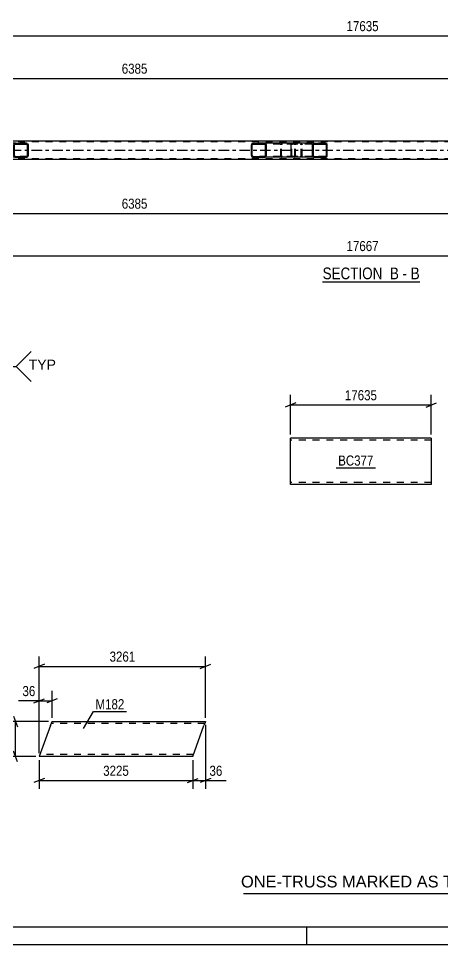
# Model space of a CAD drawing. Header units: millimetres. Extents: x 0 to 841, y 0 to 594.
# Drawn here: x 338.9 to 459.7, y 0 to 263.8 of the extents above; entities that cross this region are included whole.
import ezdxf

# ---------------------------------------------------------------- set-up
doc = ezdxf.new("R2010")
doc.units = ezdxf.units.MM
doc.linetypes.add('DXK_LINE_DOT2', pattern=[3.9198, 1.9599, -1.9599])
doc.linetypes.add('DXK_LINE_DOT3', pattern=[5.9187, 2.979, -0.9799, 0.9799, -0.9799])
doc.styles.add('Arial', font='ARIAL.TTF', dxfattribs={"height": 0.2})
doc.styles.add('Arial Narrow', font='ARIALN.TTF', dxfattribs={"height": 0.2})

# ---------------------------------------------------------------- blocks, each defined once
blk = doc.blocks.new('Unknown-103655217-1133 - 12577')
at = {"color": 5, "linetype": 'Continuous'}
for p, q in [((5, 5), (836, 5)), ((421, 0), (421, 5)), ((0, 0), (841, 0))]:
    blk.add_line(p, q, dxfattribs=at)
blk = doc.blocks.new('Unknown-103655217-12 - 5425')
at = {"color": 6, "linetype": 'Continuous'}
blk.add_line((425.51, 188.77), (453.16, 188.77), dxfattribs=at)
at = {"color": 0, "linetype": 'Continuous'}
blk.add_wipeout([(443.62, 189.52), (443.62, 193.02), (425.51, 193.02), (425.51, 189.52)], dxfattribs=at)
at = {"color": 7, "linetype": 'Continuous', "style": 'Arial Narrow'}
blk.add_text('SECTION ', height=3.34, dxfattribs=at).set_placement((425.51, 189.52))
at = {"color": 0, "linetype": 'Continuous'}
blk.add_wipeout([(447.22, 189.52), (447.22, 193.02), (444.67, 193.02), (444.67, 189.52)], dxfattribs=at)
blk.add_wipeout([(449.55, 189.52), (449.55, 193.02), (448.27, 193.02), (448.27, 189.52)], dxfattribs=at)
at = {"color": 7, "linetype": 'Continuous', "style": 'Arial Narrow'}
blk.add_text('B', height=3.34, dxfattribs=at).set_placement((444.67, 189.52))
at = {"color": 0, "linetype": 'Continuous'}
blk.add_wipeout([(453.16, 189.52), (453.16, 193.02), (450.6, 193.02), (450.6, 189.52)], dxfattribs=at)
at = {"color": 7, "linetype": 'Continuous', "style": 'Arial Narrow'}
for s, p in [('B', (450.6, 189.52)), ('-', (448.27, 189.52))]:
    blk.add_text(s, height=3.34, dxfattribs=at).set_placement(p)
blk = doc.blocks.new('Part-103655217-5564 - 5425')
at = {"linetype": 'Continuous'}
h = blk.add_hatch(dxfattribs=at)
h.set_pattern_fill('', scale=0.7, style=0, pattern_type=0)
h.set_pattern_definition([(45, (409.4273, 227.9618), (-1.57154, 1.57154), [])])
h.paths.add_polyline_path([(409.47, 227.78), (409.43, 227.96), (409.32, 228.12), (409.15, 228.22), (408.96, 228.26), (405.72, 228.26), (405.52, 228.22), (405.36, 228.12), (405.25, 227.96), (405.21, 227.78), (405.21, 224.74), (405.25, 224.55), (405.36, 224.4), (405.52, 224.29), (405.72, 224.26), (408.96, 224.26), (409.15, 224.29), (409.32, 224.4), (409.43, 224.55), (409.47, 224.74)])
h.paths.add_polyline_path([(409.19, 224.65), (409.14, 224.57), (409.05, 224.52), (408.96, 224.5), (405.72, 224.5), (405.62, 224.52), (405.54, 224.57), (405.48, 224.65), (405.46, 224.74), (405.46, 227.78), (405.48, 227.87), (405.54, 227.95), (405.62, 228), (405.72, 228.02), (408.96, 228.02), (409.05, 228), (409.14, 227.95), (409.19, 227.87), (409.21, 227.78), (409.21, 224.74)])
at = {"color": 2, "linetype": 'Continuous'}
for p, q in [((405.25, 227.96), (405.21, 227.78)), ((405.21, 224.74), (405.21, 227.78)), ((405.46, 227.78), (405.48, 227.87)), ((405.46, 224.74), (405.46, 227.78)), ((405.48, 227.87), (405.54, 227.95)), ((405.72, 228.26), (405.52, 228.22)), ((405.54, 227.95), (405.62, 228)), ((405.62, 228), (405.72, 228.02)), ((405.72, 228.26), (408.96, 228.26)), ((405.72, 228.02), (408.96, 228.02)), ((416.82, 228.26), (408.96, 228.26)), ((409.15, 228.22), (408.96, 228.26)), ((408.96, 228.02), (409.05, 228)), ((409.05, 228), (409.14, 227.95)), ((409.14, 227.95), (409.19, 227.87)), ((409.19, 227.87), (409.21, 227.78)), ((409.21, 224.74), (409.21, 227.78)), ((409.47, 227.78), (409.43, 227.96)), ((409.47, 224.74), (409.47, 227.78)), ((405.21, 224.74), (405.25, 224.55)), ((405.48, 224.65), (405.46, 224.74)), ((405.54, 224.57), (405.48, 224.65)), ((405.52, 224.29), (405.72, 224.26)), ((405.62, 224.52), (405.54, 224.57)), ((405.72, 224.5), (405.62, 224.52)), ((405.72, 224.5), (408.96, 224.5)), ((405.72, 224.26), (408.96, 224.26)), ((409.05, 224.52), (408.96, 224.5)), ((408.96, 224.26), (409.15, 224.29)), ((416.82, 224.26), (408.96, 224.26)), ((409.14, 224.57), (409.05, 224.52)), ((409.19, 224.65), (409.14, 224.57)), ((409.21, 224.74), (409.19, 224.65)), ((409.43, 224.55), (409.47, 224.74))]:
    blk.add_line(p, q, dxfattribs=at)
at = {"color": 7, "linetype": 'DXK_LINE_DOT2'}
for p, q in [((408.96, 228.26), (405.72, 228.26)), ((417.3, 228.02), (405.72, 228.02)), ((413.56, 227.78), (413.6, 227.96)), ((413.56, 224.74), (413.56, 227.78)), ((413.83, 227.87), (413.81, 227.78)), ((413.81, 224.74), (413.81, 227.78)), ((413.89, 227.95), (413.83, 227.87)), ((413.87, 228.22), (414.07, 228.26)), ((413.97, 228), (413.89, 227.95)), ((414.07, 228.02), (413.97, 228)), ((417.3, 228.26), (416.82, 228.26)), ((417.3, 228.26), (417.5, 228.22)), ((417.4, 228), (417.3, 228.02)), ((417.49, 227.95), (417.4, 228)), ((417.54, 227.87), (417.49, 227.95)), ((417.56, 227.78), (417.54, 227.87)), ((417.56, 224.74), (417.56, 227.78)), ((417.78, 227.96), (417.82, 227.78)), ((417.82, 224.74), (417.82, 227.78)), ((417.3, 224.5), (405.72, 224.5)), ((408.96, 224.26), (405.72, 224.26)), ((413.6, 224.55), (413.56, 224.74)), ((413.81, 224.74), (413.83, 224.65)), ((413.83, 224.65), (413.89, 224.57)), ((414.07, 224.26), (413.87, 224.29)), ((413.89, 224.57), (413.97, 224.52)), ((413.97, 224.52), (414.07, 224.5)), ((417.3, 224.26), (416.82, 224.26)), ((417.3, 224.5), (417.4, 224.52)), ((417.5, 224.29), (417.3, 224.26)), ((417.4, 224.52), (417.49, 224.57)), ((417.49, 224.57), (417.54, 224.65)), ((417.54, 224.65), (417.56, 224.74)), ((417.82, 224.74), (417.78, 224.55))]:
    blk.add_line(p, q, dxfattribs=at)
at = {"color": 2, "linetype": 'Continuous'}
for centre, start, end in [((405.7, 227.76), 110.7583, 155.68), ((408.97, 227.76), 24.32, 69.2417), ((405.7, 224.76), 204.32, 249.2417), ((408.97, 224.76), 290.7583, 335.68)]:
    blk.add_arc(centre, 0.496, start, end, dxfattribs=at)
at = {"color": 7, "linetype": 'DXK_LINE_DOT2'}
for centre, start, end in [((414.05, 227.76), 110.7583, 155.68), ((417.32, 227.76), 24.32, 69.2417), ((414.05, 224.76), 204.32, 249.2417), ((417.32, 224.76), 290.7583, 335.68)]:
    blk.add_arc(centre, 0.496, start, end, dxfattribs=at)
blk = doc.blocks.new('Part-103655217-5565 - 5425')
at = {"linetype": 'Continuous'}
h = blk.add_hatch(dxfattribs=at)
h.set_pattern_fill('', scale=0.7, style=0, pattern_type=0)
h.set_pattern_definition([(45, (341.6358, 227.9618), (-1.57154, 1.57154), [])])
h.paths.add_polyline_path([(341.67, 227.78), (341.64, 227.96), (341.53, 228.12), (341.36, 228.22), (341.17, 228.26), (337.99, 228.26), (337.79, 228.22), (337.63, 228.12), (337.52, 227.96), (337.48, 227.78), (337.48, 224.74), (337.52, 224.55), (337.63, 224.4), (337.79, 224.29), (337.99, 224.26), (341.17, 224.26), (341.36, 224.29), (341.53, 224.4), (341.64, 224.55), (341.67, 224.74)])
h.paths.add_polyline_path([(341.4, 224.65), (341.35, 224.57), (341.27, 224.52), (341.17, 224.5), (337.99, 224.5), (337.89, 224.52), (337.81, 224.57), (337.75, 224.65), (337.74, 224.74), (337.74, 227.78), (337.75, 227.87), (337.81, 227.95), (337.89, 228), (337.99, 228.02), (341.17, 228.02), (341.27, 228), (341.35, 227.95), (341.4, 227.87), (341.42, 227.78), (341.42, 224.74)])
at = {"color": 2, "linetype": 'Continuous'}
for p, q in [((331.42, 227.78), (331.44, 227.96)), ((331.42, 224.74), (331.42, 227.78)), ((331.44, 227.96), (331.5, 228.12)), ((331.5, 228.12), (331.58, 228.22)), ((331.58, 228.22), (331.69, 228.26)), ((337.99, 228.26), (331.69, 228.26)), ((337.52, 227.96), (337.48, 227.78)), ((337.48, 224.74), (337.48, 227.78)), ((337.74, 227.78), (337.75, 227.87)), ((337.74, 224.74), (337.74, 227.78)), ((337.75, 227.87), (337.81, 227.95)), ((337.99, 228.26), (337.79, 228.22)), ((337.81, 227.95), (337.89, 228)), ((337.89, 228), (337.99, 228.02)), ((337.99, 228.26), (341.17, 228.26)), ((337.99, 228.02), (341.17, 228.02)), ((341.36, 228.22), (341.17, 228.26)), ((341.17, 228.02), (341.27, 228)), ((341.27, 228), (341.35, 227.95)), ((341.35, 227.95), (341.4, 227.87)), ((341.4, 227.87), (341.42, 227.78)), ((341.42, 224.74), (341.42, 227.78)), ((341.67, 227.78), (341.64, 227.96)), ((341.67, 224.74), (341.67, 227.78)), ((331.44, 224.55), (331.42, 224.74)), ((331.5, 224.4), (331.44, 224.55)), ((331.58, 224.29), (331.5, 224.4)), ((331.69, 224.26), (331.58, 224.29)), ((337.99, 224.26), (331.69, 224.26)), ((337.48, 224.74), (337.52, 224.55)), ((337.75, 224.65), (337.74, 224.74)), ((337.81, 224.57), (337.75, 224.65)), ((337.79, 224.29), (337.99, 224.26)), ((337.89, 224.52), (337.81, 224.57)), ((337.99, 224.5), (337.89, 224.52)), ((337.99, 224.5), (341.17, 224.5)), ((337.99, 224.26), (341.17, 224.26)), ((341.27, 224.52), (341.17, 224.5)), ((341.17, 224.26), (341.36, 224.29)), ((341.35, 224.57), (341.27, 224.52)), ((341.4, 224.65), (341.35, 224.57)), ((341.42, 224.74), (341.4, 224.65)), ((341.64, 224.55), (341.67, 224.74))]:
    blk.add_line(p, q, dxfattribs=at)
at = {"color": 7, "linetype": 'DXK_LINE_DOT2'}
for p, q in [((331.56, 227.87), (331.55, 227.78)), ((331.55, 224.74), (331.55, 227.78)), ((331.59, 227.95), (331.56, 227.87)), ((331.64, 228), (331.59, 227.95)), ((331.69, 228.02), (331.64, 228)), ((341.17, 228.02), (331.69, 228.02)), ((332.68, 228.02), (332.68, 228.26)), ((334.02, 228.26), (334.21, 228.22)), ((334.12, 228), (334.02, 228.02)), ((334.2, 227.95), (334.12, 228)), ((334.25, 227.87), (334.2, 227.95)), ((334.27, 227.78), (334.25, 227.87)), ((334.27, 224.74), (334.27, 227.78)), ((334.49, 227.96), (334.52, 227.78)), ((334.52, 224.74), (334.52, 227.78)), ((341.17, 228.26), (337.99, 228.26)), ((331.55, 224.74), (331.56, 224.65)), ((331.56, 224.65), (331.59, 224.57)), ((331.59, 224.57), (331.64, 224.52)), ((331.64, 224.52), (331.69, 224.5)), ((341.17, 224.5), (331.69, 224.5)), ((332.68, 224.26), (332.68, 224.5)), ((334.02, 224.5), (334.12, 224.52)), ((334.21, 224.29), (334.02, 224.26)), ((334.12, 224.52), (334.2, 224.57)), ((334.2, 224.57), (334.25, 224.65)), ((334.25, 224.65), (334.27, 224.74)), ((334.52, 224.74), (334.49, 224.55)), ((341.17, 224.26), (337.99, 224.26))]:
    blk.add_line(p, q, dxfattribs=at)
for centre, start, end in [((334.04, 227.76), 23.8494, 68.8059), ((334.04, 224.75), 291.1941, 336.1506)]:
    blk.add_arc(centre, 0.492, start, end, dxfattribs=at)
at = {"color": 2, "linetype": 'Continuous'}
for centre, start, end in [((337.97, 227.76), 111.1941, 156.1506), ((341.19, 227.76), 23.8494, 68.8059), ((337.97, 224.75), 203.8494, 248.8059), ((341.19, 224.75), 291.1941, 336.1506)]:
    blk.add_arc(centre, 0.492, start, end, dxfattribs=at)
blk = doc.blocks.new('Part-103655217-5590 - 5425')
at = {"linetype": 'Continuous'}
h = blk.add_hatch(dxfattribs=at)
h.set_pattern_fill('', scale=0.7, style=0, pattern_type=0)
h.set_pattern_definition([(45, (426.7693, 227.9618), (-1.57154, 1.57154), [])])
h.paths.add_polyline_path([(426.81, 227.78), (426.77, 227.96), (426.66, 228.12), (426.5, 228.22), (426.3, 228.26), (423.12, 228.26), (422.93, 228.22), (422.76, 228.12), (422.66, 227.96), (422.62, 227.78), (422.62, 224.74), (422.66, 224.55), (422.76, 224.4), (422.93, 224.29), (423.12, 224.26), (426.3, 224.26), (426.5, 224.29), (426.66, 224.4), (426.77, 224.55), (426.81, 224.74)])
h.paths.add_polyline_path([(426.54, 224.65), (426.48, 224.57), (426.4, 224.52), (426.3, 224.5), (423.12, 224.5), (423.02, 224.52), (422.94, 224.57), (422.89, 224.65), (422.87, 224.74), (422.87, 227.78), (422.89, 227.87), (422.94, 227.95), (423.02, 228), (423.12, 228.02), (426.3, 228.02), (426.4, 228), (426.48, 227.95), (426.54, 227.87), (426.56, 227.78), (426.56, 224.74)])
at = {"color": 2, "linetype": 'Continuous'}
for p, q in [((416.55, 227.78), (416.57, 227.96)), ((416.55, 224.74), (416.55, 227.78)), ((416.57, 227.96), (416.63, 228.12)), ((416.63, 228.12), (416.72, 228.22)), ((416.72, 228.22), (416.82, 228.26)), ((423.12, 228.26), (416.82, 228.26)), ((422.66, 227.96), (422.62, 227.78)), ((422.62, 224.74), (422.62, 227.78)), ((422.87, 227.78), (422.89, 227.87)), ((422.87, 224.74), (422.87, 227.78)), ((422.89, 227.87), (422.94, 227.95)), ((423.12, 228.26), (422.93, 228.22)), ((422.94, 227.95), (423.02, 228)), ((423.02, 228), (423.12, 228.02)), ((423.12, 228.26), (426.3, 228.26)), ((423.12, 228.02), (426.3, 228.02)), ((426.5, 228.22), (426.3, 228.26)), ((426.3, 228.02), (426.4, 228)), ((426.4, 228), (426.48, 227.95)), ((426.48, 227.95), (426.54, 227.87)), ((426.54, 227.87), (426.56, 227.78)), ((426.56, 224.74), (426.56, 227.78)), ((426.81, 227.78), (426.77, 227.96)), ((426.81, 224.74), (426.81, 227.78)), ((416.57, 224.55), (416.55, 224.74)), ((416.63, 224.4), (416.57, 224.55)), ((416.72, 224.29), (416.63, 224.4)), ((416.82, 224.26), (416.72, 224.29)), ((423.12, 224.26), (416.82, 224.26)), ((422.62, 224.74), (422.66, 224.55)), ((422.89, 224.65), (422.87, 224.74)), ((422.94, 224.57), (422.89, 224.65)), ((422.93, 224.29), (423.12, 224.26)), ((423.02, 224.52), (422.94, 224.57)), ((423.12, 224.5), (423.02, 224.52)), ((423.12, 224.5), (426.3, 224.5)), ((423.12, 224.26), (426.3, 224.26)), ((426.4, 224.52), (426.3, 224.5)), ((426.3, 224.26), (426.5, 224.29)), ((426.48, 224.57), (426.4, 224.52)), ((426.54, 224.65), (426.48, 224.57)), ((426.56, 224.74), (426.54, 224.65)), ((426.77, 224.55), (426.81, 224.74))]:
    blk.add_line(p, q, dxfattribs=at)
at = {"color": 7, "linetype": 'DXK_LINE_DOT2'}
for p, q in [((416.7, 227.87), (416.69, 227.78)), ((416.69, 224.74), (416.69, 227.78)), ((416.73, 227.95), (416.7, 227.87)), ((416.77, 228), (416.73, 227.95)), ((416.82, 228.02), (416.77, 228)), ((426.3, 228.02), (416.82, 228.02)), ((417.82, 228.02), (417.82, 228.26)), ((419.15, 228.26), (419.35, 228.22)), ((419.25, 228), (419.15, 228.02)), ((419.33, 227.95), (419.25, 228)), ((419.39, 227.87), (419.33, 227.95)), ((419.41, 227.78), (419.39, 227.87)), ((419.41, 224.74), (419.41, 227.78)), ((419.62, 227.96), (419.66, 227.78)), ((419.66, 224.74), (419.66, 227.78)), ((426.3, 228.26), (423.12, 228.26)), ((416.69, 224.74), (416.7, 224.65)), ((416.7, 224.65), (416.73, 224.57)), ((416.73, 224.57), (416.77, 224.52)), ((416.77, 224.52), (416.82, 224.5)), ((426.3, 224.5), (416.82, 224.5)), ((417.82, 224.26), (417.82, 224.5)), ((419.15, 224.5), (419.25, 224.52)), ((419.35, 224.29), (419.15, 224.26)), ((419.25, 224.52), (419.33, 224.57)), ((419.33, 224.57), (419.39, 224.65)), ((419.39, 224.65), (419.41, 224.74)), ((419.66, 224.74), (419.62, 224.55)), ((426.3, 224.26), (423.12, 224.26))]:
    blk.add_line(p, q, dxfattribs=at)
for centre, start, end in [((419.17, 227.76), 23.8494, 68.8059), ((419.17, 224.75), 291.1941, 336.1506)]:
    blk.add_arc(centre, 0.492, start, end, dxfattribs=at)
at = {"color": 2, "linetype": 'Continuous'}
for centre, start, end in [((423.11, 227.76), 111.1941, 156.1506), ((426.32, 227.76), 23.8494, 68.8059), ((423.11, 224.75), 203.8494, 248.8059), ((426.32, 224.75), 291.1941, 336.1506)]:
    blk.add_arc(centre, 0.492, start, end, dxfattribs=at)
blk = doc.blocks.new('Part-103655217-5595 - 5425')
at = {"color": 7, "linetype": 'DXK_LINE_DOT2'}
for p, q in [((767.95, 228.66), (105.84, 228.66)), ((767.95, 223.86), (105.84, 223.86))]:
    blk.add_line(p, q, dxfattribs=at)
at = {"color": 2, "linetype": 'Continuous'}
for p, q in [((498.83, 228.9), (249.43, 228.9)), ((498.83, 223.62), (249.43, 223.62))]:
    blk.add_line(p, q, dxfattribs=at)
at = {"color": 7, "linetype": 'DXK_LINE_DOT3'}
blk.add_line((105.84, 226.26), (767.95, 226.26), dxfattribs=at)
blk = doc.blocks.new('Part-103655217-5935 - 5929')
at = {"color": 2, "linetype": 'Continuous'}
for p, q in [((347.96, 62.35), (348.4, 63.55)), ((348.4, 63.55), (368.4, 63.55)), ((368.5, 63.55), (392.14, 63.55)), ((392.11, 63.46), (392.01, 63.2)), ((392.14, 63.55), (392.11, 63.46)), ((347.96, 62.35), (344.76, 53.55)), ((388.5, 53.55), (391.7, 62.35)), ((392.01, 63.2), (391.7, 62.35)), ((368.4, 53.55), (344.76, 53.55)), ((388.5, 53.55), (368.5, 53.55))]:
    blk.add_line(p, q, dxfattribs=at)
at = {"color": 7, "linetype": 'DXK_LINE_DOT2'}
for p, q in [((348.37, 63.46), (348.27, 63.2)), ((348.4, 63.55), (348.37, 63.46)), ((392.14, 63.55), (392.01, 63.2)), ((368.4, 62.95), (348.18, 62.95)), ((391.92, 62.95), (368.5, 62.95)), ((368.4, 54.15), (344.98, 54.15)), ((388.72, 54.15), (368.5, 54.15))]:
    blk.add_line(p, q, dxfattribs=at)
blk = doc.blocks.new('Part-103655217-6471 - 6467')
at = {"color": 2, "linetype": 'Continuous'}
for p, q in [((436.37, 144.25), (416.37, 144.25)), ((416.37, 132.25), (416.37, 144.25)), ((456.47, 144.25), (436.47, 144.25)), ((456.47, 144.25), (456.47, 131.05)), ((416.37, 131.41), (416.37, 132.25)), ((416.37, 131.15), (416.37, 131.41)), ((416.37, 131.05), (416.37, 131.15)), ((436.37, 131.05), (416.37, 131.05)), ((456.47, 131.05), (436.47, 131.05))]:
    blk.add_line(p, q, dxfattribs=at)
at = {"color": 7, "linetype": 'DXK_LINE_DOT2'}
for p, q in [((436.37, 143.65), (416.37, 143.65)), ((456.47, 143.65), (436.47, 143.65)), ((416.37, 131.7), (416.37, 132.25)), ((416.37, 131.65), (416.37, 131.7)), ((416.37, 131.65), (416.37, 131.7)), ((416.37, 131.41), (416.37, 131.7)), ((436.37, 131.65), (416.37, 131.65)), ((416.37, 131.05), (416.37, 131.05)), ((456.47, 131.65), (436.47, 131.65)), ((456.47, 131.65), (456.47, 131.7))]:
    blk.add_line(p, q, dxfattribs=at)
blk = doc.blocks.new('StraightDimension-103655217-5874 - 5425')
at = {"color": 7, "linetype": 'Continuous'}
for p, q in [((244.23, 214.22), (244.23, 199.66)), ((499.63, 214.22), (499.63, 197.83)), ((245.73, 208.87), (242.73, 207.67)), ((498.13, 207.67), (501.13, 208.87)), ((244.23, 208.27), (499.63, 208.27))]:
    blk.add_line(p, q, dxfattribs=at)
at = {"color": 0}
blk.add_wipeout([(376.19, 209.02), (376.19, 213.22), (367.67, 213.22), (367.67, 209.02)], dxfattribs=at)
at = {"color": 0, "linetype": 'Continuous'}
blk.add_wipeout([(499.03, 207.57), (494.83, 207.57), (494.83, 197.23), (499.03, 197.23)], dxfattribs=at)
at = {"color": 3, "style": 'Arial Narrow'}
blk.add_text('6385', height=2.863, dxfattribs=at).set_placement((368.27, 209.62))
at = {"color": 3, "linetype": 'Continuous', "style": 'Arial Narrow'}
blk.add_text('10174', height=2.863, rotation=90.0002, dxfattribs=at).set_placement((498.43, 197.83))
blk = doc.blocks.new('StraightDimension-103655217-5729 - 5425')
at = {"color": 7, "linetype": 'Continuous'}
blk.add_line((95.62, 258.85), (778.17, 258.85), dxfattribs=at)
at = {"color": 0}
blk.add_wipeout([(442.06, 259.6), (442.06, 263.8), (431.72, 263.8), (431.72, 259.6)], dxfattribs=at)
at = {"color": 3, "style": 'Arial Narrow'}
blk.add_text('17635', height=2.863, dxfattribs=at).set_placement((432.32, 260.2))
blk = doc.blocks.new('StraightDimension-103655217-5770 - 5425')
at = {"color": 7, "linetype": 'Continuous'}
for p, q in [((499.63, 237.58), (499.63, 257.17)), ((244.23, 237.58), (244.23, 255.34)), ((245.73, 247.33), (242.73, 246.13)), ((244.23, 246.73), (499.63, 246.73)), ((498.13, 246.13), (501.13, 247.33))]:
    blk.add_line(p, q, dxfattribs=at)
at = {"color": 0, "linetype": 'Continuous'}
blk.add_wipeout([(499.03, 257.77), (494.83, 257.77), (494.83, 247.43), (499.03, 247.43)], dxfattribs=at)
at = {"color": 0}
blk.add_wipeout([(376.19, 247.48), (376.19, 251.68), (367.67, 251.68), (367.67, 247.48)], dxfattribs=at)
at = {"color": 3, "linetype": 'Continuous', "style": 'Arial Narrow'}
blk.add_text('10174', height=2.863, rotation=90.0002, dxfattribs=at).set_placement((498.43, 248.03))
at = {"color": 3, "style": 'Arial Narrow'}
blk.add_text('6385', height=2.863, dxfattribs=at).set_placement((368.27, 248.08))
blk = doc.blocks.new('StraightDimension-103655217-11258 - 5425')
at = {"color": 7, "linetype": 'Continuous'}
blk.add_line((94.98, 196.2), (778.81, 196.2), dxfattribs=at)
at = {"color": 0}
blk.add_wipeout([(442.06, 196.95), (442.06, 201.15), (431.72, 201.15), (431.72, 196.95)], dxfattribs=at)
at = {"color": 3, "style": 'Arial Narrow'}
blk.add_text('17667', height=2.863, dxfattribs=at).set_placement((432.32, 197.55))
blk = doc.blocks.new('StraightDimension-103655217-5975 - 5929')
at = {"color": 7, "linetype": 'Continuous'}
for p, q in [((392.14, 62.55), (392.14, 44.31)), ((388.5, 52.55), (388.5, 44.31)), ((387, 46.11), (390, 47.31)), ((388.5, 46.71), (392.14, 46.71)), ((393.64, 47.31), (390.64, 46.11))]:
    blk.add_line(p, q, dxfattribs=at)
at = {"color": 0}
blk.add_wipeout([(397.52, 47.46), (397.52, 51.66), (392.67, 51.66), (392.67, 47.46)], dxfattribs=at)
at = {"color": 7, "linetype": 'Continuous'}
blk.add_line((392.14, 46.71), (398.05, 46.71), dxfattribs=at)
blk.add_line((392.14, 46.71), (398.05, 46.71), dxfattribs=at)
at = {"color": 3, "style": 'Arial Narrow'}
blk.add_text('36', height=2.863, dxfattribs=at).set_placement((393.27, 48.06))
blk = doc.blocks.new('StraightDimension-103655217-5951 - 5929')
at = {"color": 7, "linetype": 'Continuous'}
for p, q in [((344.76, 54.55), (344.76, 82.08)), ((392.14, 64.55), (392.14, 82.08)), ((346.26, 79.83), (343.26, 78.63)), ((344.76, 79.23), (392.14, 79.23)), ((390.64, 78.63), (393.64, 79.83))]:
    blk.add_line(p, q, dxfattribs=at)
at = {"color": 0}
blk.add_wipeout([(372.71, 79.98), (372.71, 84.18), (364.2, 84.18), (364.2, 79.98)], dxfattribs=at)
at = {"color": 3, "style": 'Arial Narrow'}
blk.add_text('3261', height=2.863, dxfattribs=at).set_placement((364.8, 80.58))
blk = doc.blocks.new('StraightDimension-103655217-5987 - 5929')
at = {"color": 7, "linetype": 'Continuous'}
for p, q in [((344.76, 52.55), (344.76, 44.31)), ((388.5, 52.55), (388.5, 44.31)), ((346.26, 47.31), (343.26, 46.11)), ((344.76, 46.71), (388.5, 46.71)), ((387, 46.11), (390, 47.31))]:
    blk.add_line(p, q, dxfattribs=at)
at = {"color": 0}
blk.add_wipeout([(370.89, 47.46), (370.89, 51.66), (362.38, 51.66), (362.38, 47.46)], dxfattribs=at)
at = {"color": 3, "style": 'Arial Narrow'}
blk.add_text('3225', height=2.863, dxfattribs=at).set_placement((362.98, 48.06))
blk = doc.blocks.new('StraightDimension-103655217-5962 - 5929')
at = {"color": 7, "linetype": 'Continuous'}
for p, q in [((344.76, 54.55), (344.76, 72.27)), ((348.4, 64.55), (348.4, 72.27)), ((343.26, 68.82), (346.26, 70.02)), ((344.76, 69.42), (348.4, 69.42)), ((349.9, 70.02), (346.9, 68.82))]:
    blk.add_line(p, q, dxfattribs=at)
at = {"color": 0}
blk.add_wipeout([(344.24, 70.17), (344.24, 74.37), (339.38, 74.37), (339.38, 70.17)], dxfattribs=at)
at = {"color": 7, "linetype": 'Continuous'}
blk.add_line((344.76, 69.42), (338.86, 69.42), dxfattribs=at)
blk.add_line((344.76, 69.42), (338.86, 69.42), dxfattribs=at)
at = {"color": 3, "style": 'Arial Narrow'}
blk.add_text('36', height=2.863, dxfattribs=at).set_placement((339.98, 70.77))
blk = doc.blocks.new('StraightDimension-103655217-5938 - 5929')
at = {"color": 7, "linetype": 'Continuous'}
for p, q in [((347.4, 63.55), (335.14, 63.55)), ((337.39, 65.05), (338.59, 62.05)), ((337.99, 53.55), (337.99, 63.55)), ((343.76, 53.55), (335.14, 53.55)), ((338.59, 52.05), (337.39, 55.05))]:
    blk.add_line(p, q, dxfattribs=at)
at = {"color": 0}
blk.add_wipeout([(337.24, 61.89), (333.04, 61.89), (333.04, 55.21), (337.24, 55.21)], dxfattribs=at)
at = {"color": 3, "style": 'Arial Narrow'}
blk.add_text('100', height=2.863, rotation=90.0002, dxfattribs=at).set_placement((336.64, 55.81))
blk = doc.blocks.new('StraightDimension-103655217-6476 - 6467')
at = {"color": 7, "linetype": 'Continuous'}
for p, q in [((416.37, 145.25), (416.37, 156.55)), ((456.47, 145.25), (456.47, 156.55)), ((417.87, 154.3), (414.87, 153.1)), ((416.37, 153.7), (456.47, 153.7)), ((454.97, 153.1), (457.97, 154.3))]:
    blk.add_line(p, q, dxfattribs=at)
at = {"color": 0}
blk.add_wipeout([(441.59, 154.45), (441.59, 158.65), (431.25, 158.65), (431.25, 154.45)], dxfattribs=at)
at = {"color": 3, "style": 'Arial Narrow'}
blk.add_text('17635', height=2.863, dxfattribs=at).set_placement((431.85, 155.05))
blk = doc.blocks.new('Unknown-103655217-12998 - 12577')
at = {"color": 7, "linetype": 'Continuous'}
blk.add_line((403, 14.5), (473, 14.5), dxfattribs=at)
at = {"color": 7, "style": 'Arial'}
blk.add_text('ONE-TRUSS MARKED AS TR595', height=3.3428, dxfattribs=at).set_placement((402.24, 16.25))
blk = doc.blocks.new('Mark-103655217-5931 - 5929')
at = {"color": 0}
blk.add_wipeout([(369.01, 67.01), (369.01, 70.01), (360.79, 70.01), (360.79, 67.01)], dxfattribs=at)
blk.add_wipeout([(369.01, 67.01), (369.01, 70.01), (360.79, 70.01), (360.79, 67.01)], dxfattribs=at)
at = {"color": 30, "linetype": 'Continuous'}
for p, q in [((357.35, 61.57), (360.19, 66.41)), ((360.19, 66.41), (369.61, 66.41))]:
    blk.add_line(p, q, dxfattribs=at)
at = {"color": 3, "style": 'Arial Narrow'}
blk.add_text('M182', height=2.863, dxfattribs=at).set_placement((360.79, 67.01))
blk = doc.blocks.new('WeldMark-103655217-2787 - 2502')
at = {"linetype": 'Continuous'}
for points in [[(312.94, 148.88), (310.22, 147.41), (311.93, 149.99)], [(321.41, 149.08), (319.31, 146.81), (320.1, 149.8)]]:
    blk.add_hatch(color=30, dxfattribs=at).paths.add_polyline_path(points)
at = {"color": 30, "linetype": 'Continuous'}
for p, q in [((310.22, 147.41), (329.14, 164.65)), ((319.31, 146.81), (329.14, 164.65)), ((329.14, 164.65), (338.14, 164.65))]:
    blk.add_line(p, q, dxfattribs=at)
at = {"color": 3, "linetype": 'Continuous'}
for q in [(336.85, 160.37), (333.42, 160.37)]:
    blk.add_line((333.42, 164.65), q, dxfattribs=at)
for start, end in [(90, 270), (270, 90)]:
    blk.add_arc((329.14, 164.65), 1.5, start, end, dxfattribs=at)
at = {"color": 0, "linetype": 'Continuous'}
blk.add_wipeout([(349.51, 163.75), (349.51, 166.75), (341.74, 166.75), (341.74, 163.75)], dxfattribs=at)
blk.add_wipeout([(349.51, 163.75), (349.51, 166.75), (341.74, 166.75), (341.74, 163.75)], dxfattribs=at)
at = {"color": 3, "linetype": 'Continuous'}
for q in [(342.42, 168.94), (342.42, 160.37)]:
    blk.add_line((338.14, 164.65), q, dxfattribs=at)
at = {"color": 3, "linetype": 'Continuous', "style": 'Arial'}
blk.add_text('TYP', height=2.865, dxfattribs=at).set_placement((341.74, 163.75))
blk = doc.blocks.new('Mark-103655217-6469 - 6467')
at = {"color": 0}
blk.add_wipeout([(439.97, 136.44), (439.97, 139.44), (429.93, 139.44), (429.93, 136.44)], dxfattribs=at)
blk.add_wipeout([(439.97, 136.44), (439.97, 139.44), (429.93, 139.44), (429.93, 136.44)], dxfattribs=at)
at = {"color": 30, "linetype": 'Continuous'}
blk.add_line((429.33, 135.84), (440.57, 135.84), dxfattribs=at)
at = {"color": 3, "style": 'Arial Narrow'}
blk.add_text('BC377', height=2.863, dxfattribs=at).set_placement((429.93, 136.44))

msp = doc.modelspace()

# ---------------------------------------------------------------- block references
for name in ['Unknown-103655217-1133 - 12577', 'Part-103655217-5595 - 5425', 'Part-103655217-5565 - 5425', 'Part-103655217-5564 - 5425', 'Part-103655217-5590 - 5425', 'Part-103655217-6471 - 6467', 'Part-103655217-5935 - 5929', 'Unknown-103655217-12998 - 12577']:
    msp.add_blockref(name, (0, 0))

# ---------------------------------------------------------------- next in the draw order: block references
for name in ['StraightDimension-103655217-5729 - 5425', 'StraightDimension-103655217-5874 - 5425', 'Unknown-103655217-12 - 5425', 'WeldMark-103655217-2787 - 2502', 'StraightDimension-103655217-6476 - 6467', 'Mark-103655217-6469 - 6467', 'StraightDimension-103655217-5975 - 5929']:
    msp.add_blockref(name, (0, 0))

# ---------------------------------------------------------------- next in the draw order: block references
for name in ['StraightDimension-103655217-5770 - 5425', 'StraightDimension-103655217-11258 - 5425', 'StraightDimension-103655217-5951 - 5929', 'StraightDimension-103655217-5987 - 5929']:
    msp.add_blockref(name, (0, 0))

# ---------------------------------------------------------------- next in the draw order: block references
for name in ['StraightDimension-103655217-5962 - 5929', 'Mark-103655217-5931 - 5929']:
    msp.add_blockref(name, (0, 0))

# ---------------------------------------------------------------- next in the draw order: block references
msp.add_blockref('StraightDimension-103655217-5938 - 5929', (0, 0))

doc.saveas('drawing.dxf')
